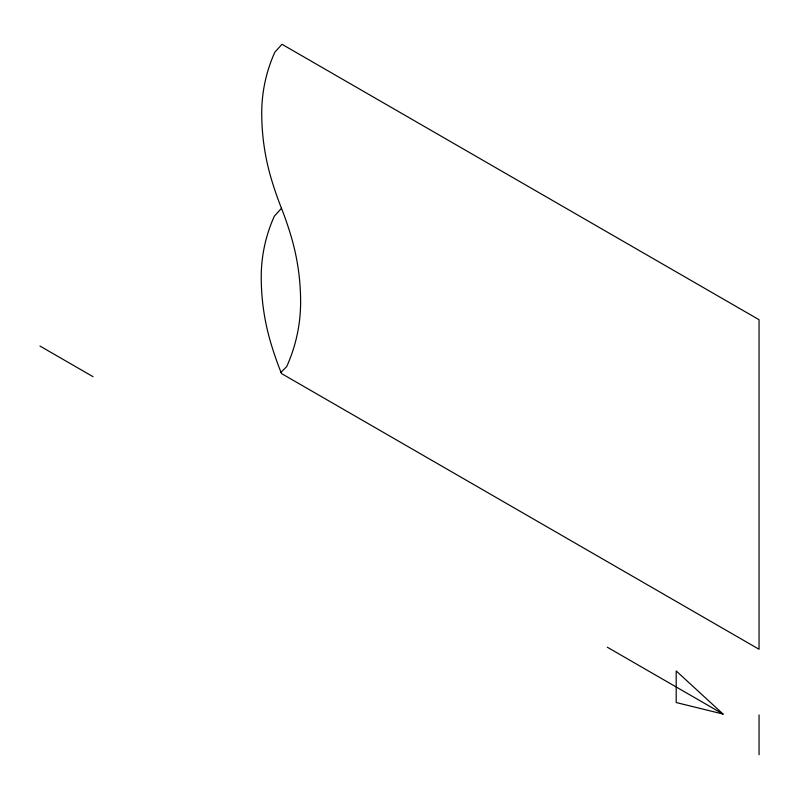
<?xml version="1.0" encoding="UTF-8"?>
<svg xmlns="http://www.w3.org/2000/svg" width="799" height="799" viewBox="0 0 799 799"><rect width="100%" height="100%" fill="white"/><g stroke="black" fill="none" stroke-linecap="round" stroke-linejoin="round"><path stroke-width="1.2" d="M281.488 208.289L274.357 216.159A147.675 147.675 0 0 0 261.233 277.033A231.291 231.291 0 0 0 270.811 342.911A349.413 349.413 0 0 0 281.488 373.552L759.05 649.267L759.05 319.71L281.987 44.285L274.866 52.155A147.675 147.675 0 0 0 261.732 113.019A231.291 231.291 0 0 0 271.31 178.906A349.413 349.413 0 0 0 281.488 208.289A349.413 349.413 0 0 1 291.036 236.075A231.291 231.291 0 0 1 300.614 301.962A156.804 156.804 0 0 1 286.681 366.601L280.988 372.294M723.105 714.066L676.194 702.541L676.194 670.94L723.105 714.066L607.29 647.2M39.95 346.037L93.024 376.679M759.05 714.925L759.05 754.715"/></g></svg>
